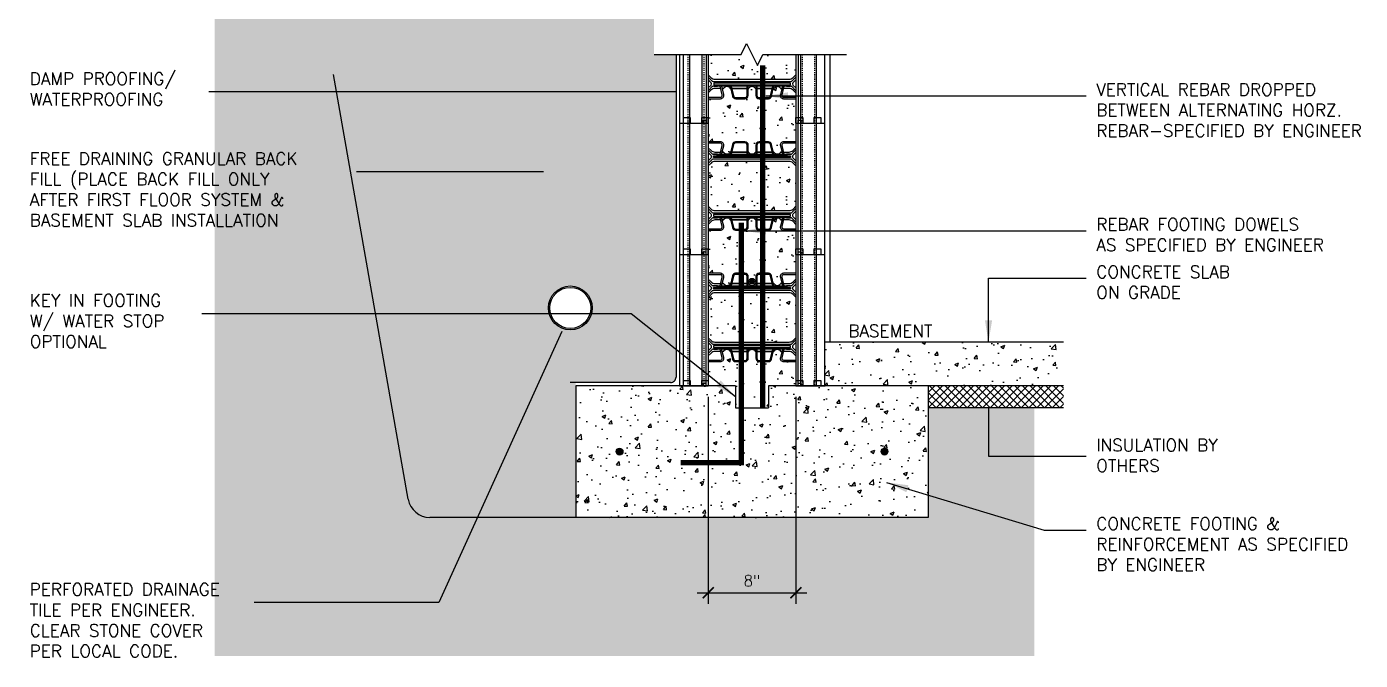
# Model space of a CAD drawing. Header units: inches. Extents: x -206 to -79, y -112 to 60.
# Drawn here: x -201.5 to -79.7, y -112.4 to -54.5 of the extents above; entities that cross this region are included whole.
import ezdxf

# ---------------------------------------------------------------- set-up
doc = ezdxf.new("R2010")
doc.units = ezdxf.units.IN
doc.header["$MEASUREMENT"] = 0
doc.linetypes.add('DASHED2', pattern=[0.375, 0.25, -0.125])
for name, color, linetype in [('LAYER 12', 12, 'Continuous'), ('LAYER 13', 13, 'Continuous'), ('LAYER 3', 3, 'Continuous'), ('LAYER 5', 5, 'Continuous'), ('LAYER 7', 7, 'Continuous'), ('LAYER 8', 8, 'Continuous'), ('LAYER 9', 9, 'Continuous')]:
    doc.layers.add(name, color=color, linetype=linetype)
doc.styles.add('NOTES', font='simplex.shx', dxfattribs={"height": 1})
doc.dimstyles.new('DIM-16', dxfattribs={"dimscale": 16, "dimtxt": 0.09375, "dimasz": 0.125, "dimexe": 0.1875, "dimexo": 0.0625, "dimgap": 0.0625, "dimtad": 0, "dimtih": 1, "dimtoh": 1, "dimdec": 4, "dimzin": 3, "dimdsep": 46, "dimlunit": 4, "dimtxsty": 'NOTES', "dimcen": 0.0625, "dimclrt": 4, "dimadec": 0, "dimazin": 0, "dimtfac": 1, "dimtdec": 4, "dimtofl": 0, "dimtmove": 0, "dimatfit": 3, "dimfxl": 1, "dimfrac": 2, "dimtolj": 1, "dimtzin": 0, "dimarcsym": 0})
doc.dimstyles.new('DIM-16$0', dxfattribs={"dimscale": 16, "dimtxt": 1, "dimasz": 0.0625, "dimexe": 0.0625, "dimexo": 0.0625, "dimgap": 0.03125, "dimtad": 1, "dimdec": 4, "dimzin": 3, "dimdsep": 46, "dimlunit": 4, "dimtxsty": 'NOTES', "dimblk1": 'ARCHTICK', "dimblk2": 'ARCHTICK', "dimsah": 1, "dimcen": 0.0625, "dimdle": 0.0625, "dimclrd": 256, "dimclre": 256, "dimclrt": 7, "dimadec": 0, "dimazin": 0, "dimtfac": 1, "dimtdec": 4, "dimtmove": 2, "dimatfit": 3, "dimldrblk": 'ARCHTICK', "dimfxl": 1, "dimfrac": 2, "dimtolj": 1, "dimtzin": 0, "dimarcsym": 0})

# ---------------------------------------------------------------- blocks, each defined once
blk = doc.blocks.new('_ArchTick')
at = {"color": 0, "linetype": 'ByBlock', "const_width": 0.15}
blk.add_lwpolyline([(-0.5, -0.5), (0.5, 0.5)], dxfattribs=at)
blk = doc.blocks.new('*D7')
at = {"layer": 'DEFPOINTS', "color": 0}
for p in [(-139.25, -87.34), (-131.25, -87.34), (-131.25, -106.22)]:
    blk.add_point(p, dxfattribs=at)
at = {"layer": 'LAYER 8', "lineweight": -2}
for p, q in [((-139.25, -88.34), (-139.25, -107.22)), ((-131.25, -88.34), (-131.25, -107.22)), ((-140.25, -106.22), (-130.25, -106.22))]:
    blk.add_line(p, q, dxfattribs=at)
at = {"layer": 'LAYER 8', "lineweight": -2, "rotation": 180}
blk.add_blockref('_ArchTick', (-139.25, -106.22), dxfattribs=at)
at = {"layer": 'LAYER 8', "lineweight": -2}
blk.add_blockref('_ArchTick', (-131.25, -106.22), dxfattribs=at)
at = {"layer": 'LAYER 8', "color": 7, "insert": (-135.25, -105.12), "char_height": 1, "attachment_point": 5, "style": 'NOTES'}
blk.add_mtext('\\A1;8"', dxfattribs=at)
blk = doc.blocks.new('A$C52D01540')
at = {"layer": 'LAYER 12'}
for p, q in [((0.35, 12.5), (0.97, 12.5)), ((0.35, 12.5), (0.97, 12.5)), ((0.35, 12.5), (0.35, 0)), ((0.92, 12.5), (0.92, 0)), ((0.97, 12.5), (0.97, 12)), ((0.97, 12.5), (0.97, 12)), ((2, 12.5), (2, 12)), ((2, 12.5), (2.62, 12.5)), ((2, 12.5), (2, 12)), ((2, 12.5), (2.62, 12.5)), ((2.05, 12.5), (2.05, 0)), ((2.17, 12.25), (2.17, 12)), ((2.17, 12.25), (2.42, 12.25)), ((2.42, 12.25), (2.42, 0)), ((2.62, 12), (2.62, 12.5)), ((10.62, 12.5), (11.25, 12.5)), ((10.62, 12.5), (11.25, 12.5)), ((10.62, 12), (10.62, 12.5)), ((10.82, 12.25), (10.82, 0)), ((10.82, 12.25), (11.07, 12.25)), ((11.07, 12.25), (11.07, 12)), ((11.25, 12.5), (11.25, 12)), ((11.25, 12.5), (11.25, 12)), ((12.27, 12.5), (12.27, 12)), ((12.27, 12.5), (12.9, 12.5)), ((12.27, 12.5), (12.27, 12)), ((12.27, 12.5), (12.9, 12.5)), ((12.9, 12.5), (12.9, 12)), ((12.9, 12.5), (12.9, 12)), ((11.04, 12), (11.04, 0)), ((12.48, 12), (12.48, 0)), ((0.35, 0.5), (0.97, 0.5)), ((0.35, 0.5), (0.97, 0.5)), ((0.97, 0.5), (0.97, 0)), ((0.97, 0.5), (0.97, 0)), ((2, 0.5), (2, 0)), ((2, 0.5), (2.62, 0.5)), ((2, 0.5), (2, 0)), ((2, 0.5), (2.62, 0.5)), ((2.17, 0.25), (2.17, 0)), ((2.17, 0.25), (2.42, 0.25)), ((10.62, 0.5), (11.25, 0.5)), ((10.62, 0.5), (11.25, 0.5)), ((10.82, 0.25), (11.07, 0.25)), ((11.07, 0.25), (11.07, 0)), ((11.25, 0.5), (11.25, 0)), ((11.25, 0.5), (11.25, 0)), ((12.27, 0.5), (12.27, 0)), ((12.27, 0.5), (12.9, 0.5)), ((12.27, 0.5), (12.27, 0)), ((12.27, 0.5), (12.9, 0.5)), ((12.9, 0.5), (12.9, 0)), ((12.9, 0.5), (12.9, 0))]:
    blk.add_line(p, q, dxfattribs=at)
at = {"layer": 'LAYER 12', "linetype": 'DASHED2', "ltscale": 0.15}
for p, q in [((0.76, 12.5), (0.76, 0)), ((2.21, 12.5), (2.21, 0)), ((11.2, 12), (11.2, 0)), ((12.32, 12), (12.32, 0))]:
    blk.add_line(p, q, dxfattribs=at)
at = {"layer": 'LAYER 12'}
for points in [[(3.85, 9.15), (4.04, 9.91, 0.485338), (3.75, 10.28), (2.62, 10.28)], [(3.47, 9.15), (3.37, 9.15), (3.12, 9.15), (3.72, 9.15), (3.91, 9.94, 0.485338), (3.75, 10.15), (2.62, 10.15)], [(2.62, 9.75), (2.88, 9.5, 0.198912), (3.23, 9.35), (3.77, 9.35)], [(6.28, 9.15), (6.28, 9.98, 0.414214), (5.98, 10.28), (5.13, 10.28, 0.346495), (4.84, 10.05), (4.63, 9.15)], [(6.18, 9.15), (6.18, 9.98, 0.414214), (5.98, 10.18), (5.13, 10.18, 0.346495), (4.94, 10.03), (4.73, 9.15)], [(8.62, 9.15), (8.41, 10.05, 0.346495), (8.12, 10.28), (7.27, 10.28, 0.414214), (6.97, 9.98), (6.97, 9.15)], [(8.52, 9.15), (8.31, 10.03, 0.346495), (8.12, 10.18), (7.27, 10.18, 0.414214), (7.07, 9.98), (7.07, 9.15)], [(10.62, 10.28), (9.5, 10.28, 0.485338), (9.21, 9.91), (9.4, 9.15)], [(10.62, 10.15), (9.5, 10.15, 0.485338), (9.34, 9.94), (9.53, 9.15), (10.13, 9.15), (9.88, 9.15), (9.78, 9.15)], [(9.48, 9.35), (10.02, 9.35, 0.198912), (10.37, 9.5), (10.62, 9.75)], [(2.62, 9.55), (3, 9.18, 0.198912), (3.07, 9.15), (6.62, 9.15, -0.279322), (6.34, 9.32, 0.279322), (6.29, 9.35)], [(2.62, 8.55), (2.89, 8.82, 0.414214), (2.89, 9.03), (2.62, 9.3)], [(10.62, 8.3), (10.25, 8.67, 0.198912), (10.18, 8.7), (6.62, 8.7), (3.07, 8.7, 0.198912), (3, 8.67), (2.62, 8.3)], [(4.66, 9.35, 0.279322), (4.61, 9.32, -0.605918), (4.04, 9.32, 0.279322), (4, 9.35), (3.9, 9.35), (4, 9.35)], [(6.96, 9.35, 0.279322), (6.91, 9.32, -0.279322), (6.62, 9.15), (10.18, 9.15, 0.198912), (10.25, 9.18), (10.62, 9.55)], [(9.25, 9.35), (9.35, 9.35), (9.25, 9.35, 0.279322), (9.21, 9.32, -0.605918), (8.64, 9.32, 0.279322), (8.59, 9.35)], [(10.62, 9.3), (10.36, 9.03, 0.414214), (10.36, 8.82), (10.62, 8.55)], [(10.62, 8.1), (10.37, 8.35, 0.198912), (10.02, 8.5), (6.62, 8.5), (3.23, 8.5, 0.198912), (2.88, 8.35), (2.62, 8.1)], [(2.62, 4.4), (2.88, 4.15, 0.198912), (3.23, 4), (6.62, 4), (10.02, 4, 0.198912), (10.37, 4.15), (10.62, 4.4)], [(2.62, 4.2), (3, 3.83, 0.198912), (3.07, 3.8), (6.62, 3.8), (10.18, 3.8, 0.198912), (10.25, 3.83), (10.62, 4.2)], [(2.62, 3.2), (2.89, 3.47, 0.414214), (2.89, 3.68), (2.62, 3.95)], [(10.62, 3.95), (10.36, 3.68, 0.414214), (10.36, 3.47), (10.62, 3.2)], [(6.29, 3.15, 0.279322), (6.34, 3.18, -0.279322), (6.62, 3.35), (3.07, 3.35, 0.198912), (3, 3.32), (2.62, 2.95)], [(2.62, 2.35), (3.75, 2.35, 0.485338), (3.91, 2.56), (3.72, 3.35), (3.12, 3.35), (3.37, 3.35), (3.47, 3.35)], [(2.62, 2.22), (3.75, 2.22, 0.485338), (4.04, 2.59), (3.85, 3.35)], [(3.77, 3.15), (3.23, 3.15, 0.198912), (2.88, 3), (2.62, 2.75)], [(4, 3.15), (3.9, 3.15), (4, 3.15, 0.279322), (4.04, 3.18, -0.605918), (4.61, 3.18, 0.279322), (4.66, 3.15)], [(4.63, 3.35), (4.84, 2.45, 0.346495), (5.13, 2.22), (5.98, 2.22, 0.414214), (6.28, 2.52), (6.28, 3.35)], [(4.73, 3.35), (4.94, 2.47, 0.346495), (5.13, 2.32), (5.98, 2.32, 0.414214), (6.18, 2.52), (6.18, 3.35)], [(10.62, 2.95), (10.25, 3.32, 0.198912), (10.18, 3.35), (6.62, 3.35, -0.279322), (6.91, 3.18, 0.279322), (6.96, 3.15)], [(6.97, 3.35), (6.97, 2.52, 0.414214), (7.27, 2.22), (8.12, 2.22, 0.346495), (8.41, 2.45), (8.62, 3.35)], [(7.07, 3.35), (7.07, 2.52, 0.414214), (7.27, 2.32), (8.12, 2.32, 0.346495), (8.31, 2.47), (8.52, 3.35)], [(8.59, 3.15, 0.279322), (8.64, 3.18, -0.605918), (9.21, 3.18, 0.279322), (9.25, 3.15), (9.35, 3.15), (9.25, 3.15)], [(9.4, 3.35), (9.21, 2.59, 0.485338), (9.5, 2.22), (10.62, 2.22)], [(9.78, 3.35), (9.88, 3.35), (10.13, 3.35), (9.53, 3.35), (9.34, 2.56, 0.485338), (9.5, 2.35), (10.62, 2.35)], [(10.62, 2.75), (10.37, 3, 0.198912), (10.02, 3.15), (9.48, 3.15)]]:
    blk.add_lwpolyline(points, format="xyb", dxfattribs=at)
for points in [[(6.62, 9), (10.13, 9), (10.13, 8.85), (6.62, 8.85), (3.12, 8.85), (3.12, 9)], [(4.67, 9.35), (4.66, 9.35)], [(6.18, 9.35), (4.78, 9.35)], [(6.28, 9.35), (6.29, 9.35)], [(6.97, 9.35), (6.96, 9.35)], [(7.07, 9.35), (8.47, 9.35)], [(8.58, 9.35), (8.59, 9.35)], [(6.62, 3.5), (10.13, 3.5), (10.13, 3.65), (6.62, 3.65), (3.12, 3.65), (3.12, 3.5)], [(4.67, 3.15), (4.66, 3.15)], [(6.18, 3.15), (4.78, 3.15)], [(6.28, 3.15), (6.29, 3.15)], [(6.97, 3.15), (6.96, 3.15)], [(7.07, 3.15), (8.47, 3.15)], [(8.58, 3.15), (8.59, 3.15)]]:
    blk.add_lwpolyline(points, close=True, dxfattribs=at)
for points in [[(6.62, 9.1), (3.47, 9.1), (3.38, 9.08, 0.780776), (3.38, 9.07), (3.47, 9.05), (6.62, 9.05), (9.78, 9.05), (9.87, 9.07, 0.780776), (9.87, 9.08), (9.78, 9.1)], [(6.62, 3.4), (9.78, 3.4), (9.87, 3.42, 0.780776), (9.87, 3.43), (9.78, 3.45), (6.62, 3.45), (3.47, 3.45), (3.38, 3.43, 0.780776), (3.38, 3.42), (3.47, 3.4)]]:
    blk.add_lwpolyline(points, format="xyb", close=True, dxfattribs=at)
at = {"layer": 'LAYER 5'}
for p, q in [((0, 12), (0, 0)), ((0, 12), (2.62, 12)), ((2.62, 12), (2.62, 0)), ((10.62, 12), (10.62, 0)), ((10.62, 12), (13.25, 12)), ((13.25, 12), (13.25, 0)), ((0, 0), (2.62, 0)), ((10.62, 0), (13.25, 0))]:
    blk.add_line(p, q, dxfattribs=at)

msp = doc.modelspace()

# ---------------------------------------------------------------- hatches: boundary and pattern name
at = {"layer": 'LAYER 12'}
h = msp.add_hatch(dxfattribs=at)
h.set_pattern_fill('EARTH,_O', color=256, scale=8, angle=45)
h.set_pattern_definition([(45, (-201.4805, -112.3844), (2e-16, 2.828427), [2, -2]), (45, (-202.0108, -111.854), (2e-16, 2.828427), [2, -2]), (45, (-202.5412, -111.3237), (2e-16, 2.828427), [2, -2]), (135, (-202.5412, -110.9702), (-2.828427, 4e-16), [2, -2]), (135, (-202.0108, -110.4398), (-2.828427, 4e-16), [2, -2]), (135, (-201.4805, -109.9095), (-2.828427, 4e-16), [2, -2])])
h.paths.add_polyline_path([(-142.19177, -35.35572), (-184.32043, -37.98876), (-184.32043, -111.98277), (-109.48199, -111.98277), (-109.48199, -89.33625), (-119.16058, -89.33624), (-119.16058, -99.33626), (-151.34802, -99.33622), (-164.66982, -99.33622, -0.363970234), (-166.63943, -97.68352), (-173.47938, -58.89227), (-142.19177, -58.89227), (-142.19177, -57.08621), (-144.19177, -57.08621), (-144.19177, -53.08621), (-142.19177, -53.08621)])
h.paths.add_polyline_path([(-136.17096, -104.27757), (-134.33763, -104.27757), (-134.33763, -105.96805), (-136.17096, -105.96805)], flags=24)
h.paths.add_polyline_path([(-201.4805, -65.73889), (-172.793, -65.73889), (-172.793, -73.26568), (-201.4805, -73.26568)], flags=9)
h.paths.add_polyline_path([(-201.4805, -105.07187), (-181.043, -105.07187), (-181.043, -112.38437), (-201.4805, -112.38437)], flags=9)
h.paths.add_polyline_path([(-201.4805, -47.04784), (-177.88229, -47.04784), (-177.88229, -52.48534), (-201.4805, -52.48534)], flags=9)
h = msp.add_hatch(dxfattribs=at)
h.set_pattern_fill('NET', color=256, scale=4, angle=45, style=0)
h.set_pattern_definition([(45, (-119.1606, -89.33625), (-0.353553, 0.353553), []), (135, (-119.1606, -89.33625), (-0.353553, -0.353553), [])])
h.paths.add_polyline_path([(-106.81677, -87.33625), (-119.16058, -87.33624), (-119.16058, -89.33624), (-106.81677, -89.33625)])
at = {"layer": 'LAYER 13'}
h = msp.add_hatch(dxfattribs=at)
h.set_pattern_fill('AR-CONC', color=256, scale=0.5, style=0)
h.set_pattern_definition([(50, (-139.2543, -66.1862), (3.5863, -0.31376), [0.375, -4.125]), (355, (-139.2543, -66.1862), (-0.6938, 3.761), [0.3, -3.3]), (100.45, (-138.9554, -66.2124), (2.8925, 3.4472), [0.3187, -3.5057]), (46.184, (-139.2543, -65.1862), (5.3362, -0.8276), [0.5625, -6.1875]), (96.636, (-138.8096, -65.255), (4.6733, 4.8706), [0.478, -5.2586]), (351.184, (-139.2543, -65.186), (4.6733, 4.8706), [0.45, -4.95]), (21, (-138.7543, -65.4362), (2.9845, -2.0131), [0.375, -4.125]), (326, (-138.7543, -65.4362), (1.2166, 3.6258), [0.3, -3.3]), (71.45, (-138.5056, -65.604), (4.2011, 1.6127), [0.3187, -3.5057]), (37.5, (-139.2543, -66.1862), (0.0608, 1.66447), [0, -3.26, 0, -3.35, 0, -3.3125]), (7.5, (-139.2543, -66.1862), (1.31535, 1.97206), [0, -1.91, 0, -3.185, 0, -1.2625]), (327.5, (-140.3693, -66.1862), (2.66911, -0.11277), [0, -1.25, 0, -3.9, 0, -5.175]), (317.5, (-140.8693, -66.1862), (2.91593, 0.50052), [0, -1.625, 0, -2.59, 0, -3.675])])
h.paths.add_polyline_path([(-131.2543, -57.08621), (-134.2543, -57.08621), (-134.7543, -58.08621), (-135.7543, -56.08621), (-136.2543, -57.08621), (-139.2543, -57.08621), (-139.2543, -58.93686), (-139.00138, -59.18979, 0.198912367), (-138.64782, -59.33623), (-135.2543, -59.33623), (-131.86077, -59.33623, 0.198912367), (-131.50722, -59.18979), (-131.2543, -58.93686)])
h.paths.add_polyline_path([(-135.20042, -59.99077, 0.042130487), (-135.25446, -59.98623, 0.279186929), (-135.54005, -60.15938, -0.279322069), (-135.58437, -60.18623), (-135.60254, -60.18623), (-135.60254, -60.81623, -0.414213562), (-135.90254, -61.11623), (-136.74491, -61.11623, -0.346494969), (-137.03655, -60.88655), (-137.20541, -60.18623), (-137.22358, -60.18623, -0.279322065), (-137.2679, -60.15938, 0.605918376), (-137.83941, -60.15938, -0.279322065), (-137.88373, -60.18623), (-137.9769, -60.18623), (-137.84195, -60.74591, -0.485337893), (-138.1336, -61.11623), (-139.2543, -61.11623), (-139.2543, -63.33623), (-139.2543, -65.05623), (-138.1336, -65.05623, -0.485337893), (-137.84195, -65.42655), (-137.9769, -65.98623), (-137.88373, -65.98623, -0.279322065), (-137.83941, -66.01309, 0.605918376), (-137.2679, -66.01309, -0.27932207), (-137.22358, -65.98623), (-137.20541, -65.98623), (-137.03655, -65.28591, -0.346494969), (-136.74491, -65.05623), (-135.90254, -65.05623, -0.414213562), (-135.60254, -65.35623), (-135.60254, -65.98623), (-135.58437, -65.98623, -0.279322065), (-135.54005, -66.01309, 0.279463643), (-135.25413, -66.18623, 0.041873348), (-135.20042, -66.1817)])
h.paths.add_polyline_path([(-131.2543, -61.11623), (-132.375, -61.11623, -0.485337893), (-132.66664, -60.74591), (-132.53169, -60.18623), (-132.62486, -60.18623, -0.279322065), (-132.66918, -60.15938, 0.605918376), (-133.2407, -60.15938, -0.27932207), (-133.28502, -60.18623), (-133.30318, -60.18623), (-133.47204, -60.88655, -0.346494969), (-133.76369, -61.11623), (-134.60605, -61.11623, -0.414213562), (-134.90605, -60.81623), (-134.90605, -60.18623), (-134.92422, -60.18623, -0.279322065), (-134.96854, -60.15938, 0.234565032), (-135.20042, -59.99077), (-135.20042, -66.1817, 0.234565031), (-134.96854, -66.01309, -0.279322069), (-134.92422, -65.98623), (-134.90605, -65.98623), (-134.90605, -65.35623, -0.414213562), (-134.60605, -65.05623), (-133.76369, -65.05623, -0.346494969), (-133.47204, -65.28591), (-133.30318, -65.98623), (-133.28502, -65.98623, -0.279322065), (-133.2407, -66.01309, 0.605918376), (-132.66918, -66.01309, -0.279322065), (-132.62486, -65.98623), (-132.53169, -65.98623), (-132.66664, -65.42655, -0.485337893), (-132.375, -65.05623), (-131.2543, -65.05623), (-131.2543, -63.33623)])
h = msp.add_hatch(dxfattribs=at)
h.set_pattern_fill('AR-CONC', color=256, scale=0.5, style=0)
h.set_pattern_definition([(50, (-139.2543, -78.1862), (3.5863, -0.31376), [0.375, -4.125]), (355, (-139.2543, -78.1862), (-0.6938, 3.761), [0.3, -3.3]), (100.45, (-138.9554, -78.2124), (2.89255, 3.4472), [0.3187, -3.5057]), (46.184, (-139.2543, -77.1862), (5.3362, -0.8276), [0.5625, -6.1875]), (96.636, (-138.8096, -77.255), (4.6733, 4.8706), [0.478, -5.2586]), (351.184, (-139.2543, -77.186), (4.6733, 4.8706), [0.45, -4.95]), (21, (-138.7543, -77.4362), (2.98454, -2.0131), [0.375, -4.125]), (326, (-138.7543, -77.4362), (1.2166, 3.6258), [0.3, -3.3]), (71.45, (-138.5056, -77.604), (4.2011, 1.61265), [0.3187, -3.5057]), (37.5, (-139.2543, -78.1862), (0.0608, 1.66447), [0, -3.26, 0, -3.35, 0, -3.3125]), (7.5, (-139.2543, -78.1862), (1.31535, 1.97206), [0, -1.91, 0, -3.185, 0, -1.2625]), (327.5, (-140.3693, -78.1862), (2.66911, -0.11277), [0, -1.25, 0, -3.9, 0, -5.175]), (317.5, (-140.8693, -78.1862), (2.91593, 0.50052), [0, -1.625, 0, -2.59, 0, -3.675])])
h.paths.add_polyline_path([(-135.20042, -66.83623), (-135.2543, -66.83623), (-138.64782, -66.83623, 0.198912367), (-139.00138, -66.98268), (-139.2543, -67.2356), (-139.2543, -70.93686), (-139.00138, -71.18979, 0.198912367), (-138.64782, -71.33623), (-135.2543, -71.33623), (-135.20042, -71.33623)])
h.paths.add_polyline_path([(-131.2543, -67.2356), (-131.50722, -66.98268, 0.198912367), (-131.86077, -66.83623), (-135.20042, -66.83623), (-135.20042, -71.33623), (-131.86077, -71.33623, 0.198912367), (-131.50722, -71.18979), (-131.2543, -70.93686)])
h.paths.add_polyline_path([(-131.2543, -73.11623), (-132.375, -73.11623, -0.485337893), (-132.66664, -72.74591), (-132.53169, -72.18623), (-132.62486, -72.18623, -0.279322065), (-132.66918, -72.15938, 0.605918376), (-133.2407, -72.15938, -0.27932207), (-133.28502, -72.18623), (-133.30318, -72.18623), (-133.47204, -72.88655, -0.346494969), (-133.76369, -73.11623), (-134.60605, -73.11623, -0.414213562), (-134.90605, -72.81623), (-134.90605, -72.18623), (-134.92422, -72.18623, -0.279322065), (-134.96854, -72.15938, 0.234565032), (-135.20042, -71.99077), (-135.20042, -78.1817, 0.234565031), (-134.96854, -78.01309, -0.279322069), (-134.92422, -77.98623), (-134.90605, -77.98623), (-134.90605, -77.35623, -0.414213562), (-134.60605, -77.05623), (-133.76369, -77.05623, -0.346494969), (-133.47204, -77.28591), (-133.30318, -77.98623), (-133.28502, -77.98623, -0.279322065), (-133.2407, -78.01309, 0.605918376), (-132.66918, -78.01309, -0.279322065), (-132.62486, -77.98623), (-132.53169, -77.98623), (-132.66664, -77.42655, -0.485337893), (-132.375, -77.05623), (-131.2543, -77.05623), (-131.2543, -75.33623)])
h.paths.add_polyline_path([(-135.20042, -71.99077, 0.042136452), (-135.25447, -71.98623, 0.279180511), (-135.54005, -72.15938, -0.279322069), (-135.58437, -72.18623), (-135.60254, -72.18623), (-135.60254, -72.81623, -0.414213562), (-135.90254, -73.11623), (-136.22925, -73.11623), (-136.22925, -77.05623), (-135.90254, -77.05623, -0.414213562), (-135.60254, -77.35623), (-135.60254, -77.98623), (-135.58437, -77.98623, -0.279322065), (-135.54005, -78.01309, 0.279463643), (-135.25413, -78.18623, 0.041873348), (-135.20042, -78.1817)])
h.paths.add_polyline_path([(-136.22925, -73.11623), (-136.74491, -73.11623, -0.346494969), (-137.03655, -72.88655), (-137.20541, -72.18623), (-137.22358, -72.18623, -0.279322065), (-137.2679, -72.15938, 0.605918376), (-137.83941, -72.15938, -0.279322065), (-137.88373, -72.18623), (-137.9769, -72.18623), (-137.84195, -72.74591, -0.485337893), (-138.1336, -73.11623), (-139.2543, -73.11623), (-139.2543, -75.33623), (-139.2543, -77.05623), (-138.1336, -77.05623, -0.485337893), (-137.84195, -77.42655), (-137.9769, -77.98623), (-137.88373, -77.98623, -0.279322065), (-137.83941, -78.01309, 0.605918376), (-137.2679, -78.01309, -0.27932207), (-137.22358, -77.98623), (-137.20541, -77.98623), (-137.03655, -77.28591, -0.346494969), (-136.74491, -77.05623), (-136.22925, -77.05623)])
h = msp.add_hatch(dxfattribs=at)
h.set_pattern_fill('AR-CONC', color=256, scale=0.5, style=0)
h.set_pattern_definition([(50, (-139.2543, -89.3362), (3.5863, -0.31376), [0.375, -4.125]), (355, (-139.2543, -89.3362), (-0.6938, 3.761), [0.3, -3.3]), (100.45, (-138.9554, -89.3624), (2.89255, 3.4472), [0.3187, -3.5057]), (46.184, (-139.2543, -88.3362), (5.3362, -0.8276), [0.5625, -6.1875]), (96.636, (-138.8096, -88.405), (4.6733, 4.8706), [0.478, -5.2586]), (351.184, (-139.2543, -88.336), (4.6733, 4.8706), [0.45, -4.95]), (21, (-138.7543, -88.5862), (2.9845, -2.0131), [0.375, -4.125]), (326, (-138.7543, -88.5862), (1.2166, 3.6258), [0.3, -3.3]), (71.45, (-138.5056, -88.754), (4.2011, 1.6127), [0.3187, -3.5057]), (37.5, (-139.2543, -89.3362), (0.0608, 1.66447), [0, -3.26, 0, -3.35, 0, -3.3125]), (7.5, (-139.2543, -89.3362), (1.31535, 1.97206), [0, -1.91, 0, -3.185, 0, -1.2625]), (327.5, (-140.3693, -89.3362), (2.66911, -0.11277), [0, -1.25, 0, -3.9, 0, -5.175]), (317.5, (-140.8693, -89.3362), (2.91593, 0.50052), [0, -1.625, 0, -2.59, 0, -3.675])])
h.paths.add_polyline_path([(-131.2543, -79.2356), (-131.50722, -78.98268, 0.198912367), (-131.86077, -78.83623), (-135.20042, -78.83623), (-135.20042, -83.33623), (-131.86077, -83.33623, 0.198912367), (-131.50722, -83.18979), (-131.2543, -82.93686)])
h.paths.add_polyline_path([(-135.20042, -78.83623), (-135.2543, -78.83623), (-136.22925, -78.83623), (-136.22925, -83.33623), (-135.2543, -83.33623), (-135.20042, -83.33623)])
h.paths.add_polyline_path([(-136.22925, -78.83623), (-138.64782, -78.83623, 0.198912367), (-139.00138, -78.98268), (-139.2543, -79.2356), (-139.2543, -82.93686), (-139.00138, -83.18979, 0.198912367), (-138.64782, -83.33623), (-136.22925, -83.33623)])
h.paths.add_polyline_path([(-136.22925, -85.11623), (-136.74491, -85.11623, -0.346494969), (-137.03655, -84.88655), (-137.20541, -84.18623), (-137.22358, -84.18623, -0.279322065), (-137.2679, -84.15938, 0.605918376), (-137.83941, -84.15938, -0.279322065), (-137.88373, -84.18623), (-137.9769, -84.18623), (-137.84195, -84.74591, -0.485337893), (-138.1336, -85.11623), (-139.2543, -85.11623), (-139.2543, -87.33623), (-136.7543, -87.33623), (-136.7543, -89.33624), (-136.22925, -89.33624)])
h.paths.add_polyline_path([(-135.20042, -83.99077, 0.04213643), (-135.25447, -83.98623, 0.279180535), (-135.54005, -84.15938, -0.279322069), (-135.58437, -84.18623), (-135.60254, -84.18623), (-135.60254, -84.81623, -0.414213562), (-135.90254, -85.11623), (-136.22925, -85.11623), (-136.22925, -89.33624), (-135.20042, -89.33624)])
h.paths.add_polyline_path([(-131.2543, -85.11623), (-132.375, -85.11623, -0.485337893), (-132.66664, -84.74591), (-132.53169, -84.18623), (-132.62486, -84.18623, -0.279322065), (-132.66918, -84.15938, 0.605918376), (-133.2407, -84.15938, -0.27932207), (-133.28502, -84.18623), (-133.30318, -84.18623), (-133.47204, -84.88655, -0.346494969), (-133.76369, -85.11623), (-134.60605, -85.11623, -0.414213562), (-134.90605, -84.81623), (-134.90605, -84.18623), (-134.92422, -84.18623, -0.279322065), (-134.96854, -84.15938, 0.234565032), (-135.20042, -83.99077), (-135.20042, -89.33624), (-133.7543, -89.33624), (-133.7543, -87.33623), (-131.2543, -87.33623)])
h = msp.add_hatch(dxfattribs=at)
h.set_pattern_fill('AR-CONC', color=256, scale=0.5, style=0)
h.set_pattern_definition([(50, (-128.6293, -87.3362), (3.5863, -0.31376), [0.375, -4.125]), (355, (-128.6293, -87.3362), (-0.69376, 3.76096), [0.3, -3.3]), (100.451, (-128.3304, -87.3624), (2.89255, 3.4472), [0.3187, -3.5057]), (46.184, (-128.6293, -86.3362), (5.3362, -0.8276), [0.5625, -6.1875]), (96.636, (-128.1846, -86.405), (4.6733, 4.8706), [0.478, -5.2586]), (351.184, (-128.6293, -86.336), (4.6733, 4.8706), [0.45, -4.95]), (21, (-128.1293, -86.5862), (2.98454, -2.0131), [0.375, -4.125]), (326, (-128.1293, -86.5862), (1.2166, 3.62575), [0.3, -3.3]), (71.451, (-127.8806, -86.754), (4.2011, 1.61265), [0.3187, -3.5057]), (37.5, (-128.6293, -87.3362), (0.0608, 1.66447), [0, -3.26, 0, -3.35, 0, -3.3125]), (7.5, (-128.6293, -87.3362), (1.31535, 1.97206), [0, -1.91, 0, -3.185, 0, -1.2625]), (327.5, (-129.7443, -87.3362), (2.66911, -0.112774), [0, -1.25, 0, -3.9, 0, -5.175]), (317.5, (-130.2443, -87.3362), (2.91593, 0.50052), [0, -1.625, 0, -2.59, 0, -3.675])])
h.paths.add_polyline_path([(-106.81677, -83.33625), (-128.6293, -83.33623), (-128.6293, -87.33623), (-106.81677, -87.33625)])
h = msp.add_hatch(dxfattribs=at)
h.set_pattern_fill('AR-CONC', color=256, scale=0.5, style=0)
h.set_pattern_definition([(50, (-151.348, -227.4233), (3.5863, -0.31376), [0.375, -4.125]), (355, (-151.348, -227.4233), (-0.69376, 3.76096), [0.3, -3.3]), (100.4514, (-151.049, -227.4495), (2.89255, 3.4472), [0.3187, -3.50571]), (46.1842, (-151.348, -226.4233), (5.3362, -0.8276), [0.5625, -6.1875]), (96.6356, (-150.9033, -226.4923), (4.67331, 4.87059), [0.47805, -5.25856]), (351.184, (-151.348, -226.4233), (4.6733, 4.8706), [0.45, -4.95]), (21, (-150.848, -226.6733), (2.984535, -2.013094), [0.375, -4.125]), (326, (-150.848, -226.6733), (1.21658, 3.62575), [0.3, -3.3]), (71.4514, (-150.5993, -226.841), (4.20111, 1.61265), [0.3187, -3.50571]), (37.5, (-151.348, -227.4233), (0.060799, 1.664469), [0, -3.26, 0, -3.35, 0, -3.3125]), (7.5, (-151.348, -227.4233), (1.315348, 1.972059), [0, -1.91, 0, -3.185, 0, -1.2625]), (327.5, (-152.463, -227.4233), (2.669112, -0.112774), [0, -1.25, 0, -3.9, 0, -5.175]), (317.5, (-152.963, -227.4233), (2.91593, 0.500525), [0, -1.625, 0, -2.59, 0, -3.675])])
h.paths.add_polyline_path([(-119.16058, -87.33624), (-133.7543, -87.33623), (-133.7543, -89.33624), (-136.7543, -89.33624), (-136.7543, -87.33623), (-151.34802, -87.33622), (-151.34802, -99.33622), (-119.16058, -99.33626)])
at = {"layer": 'LAYER 8'}
msp.add_hatch(color=256, dxfattribs=at).paths.add_polyline_path([(-135.0043, -77.77123, 1), (-135.5043, -77.77123, 1)])
h = msp.add_hatch(color=256, dxfattribs=at)
h.dxf.hatch_style = 1
h.paths.add_polyline_path([(-147.66052, -93.33622, 1), (-147.03552, -93.33622, 1)])
h = msp.add_hatch(color=256, dxfattribs=at)
h.dxf.hatch_style = 1
h.paths.add_polyline_path([(-123.47308, -93.33622, 1), (-122.84808, -93.33622, 1)])
at = {"layer": 'LAYER 9'}
h = msp.add_hatch(dxfattribs=at)
h.set_pattern_fill('GRAVEL,_O', color=256, scale=3)
h.set_pattern_definition([(228.0128, (-171.31938, -96.33622), (-23.9999947, -27.000004), [0.40361, -39.95726]), (184.9697, (-171.58938, -96.63622), (36.00000315, 2.99997392), [0.692604, -68.567775]), (132.5104, (-172.27938, -96.69622), (29.99997216, -33.000026), [0.48836, -48.3481]), (267.2737, (-173.44938, -97.44622), (2.99998805, 60.0000009), [0.630714, -62.440674]), (292.8337, (-173.47938, -98.07622), (-15.0000297, 35.99998924), [0.618465, -61.22812]), (357.2737, (-173.23938, -98.64622), (-60.0000009, 2.99998805), [0.630714, -62.440674]), (37.6942, (-172.60938, -98.67622), (-39.00002204, -29.99997122), [0.83409, -82.57455]), (72.2553, (-171.94938, -98.16622), (21.0000323, 65.9999887), [0.787464, -77.95896]), (121.4296, (-171.70938, -97.41622), (-24.0000247, 38.9999851), [0.63285, -62.65222]), (175.2364, (-172.03938, -96.87622), (33.0000028, -2.9999746), [0.7225, -35.40229]), (222.3974, (-172.75938, -96.81622), (-36.00002205, -32.99997625), [0.934344, -92.500125]), (138.8141, (-170.47938, -97.47622), (-21.0000088, 17.999992), [0.3189, -31.57153]), (171.4692, (-170.71938, -97.26622), (38.99999485, -6.00002373), [0.60671, -60.06453]), (225, (-171.3194, -97.1762), (-3e-16, -3), [0.42426, -3.81838]), (203.1986, (-171.52938, -96.81622), (14.9999992, 6.000004), [0.22847, -22.61885]), (291.8014, (-171.7394, -96.9062), (-3, 9.000001), [0.32311, -15.83239]), (30.9638, (-171.6194, -97.2062), (8.999994, 6.0000075), [0.52479, -16.96807]), (161.565, (-171.1694, -96.9362), (6.000001, -2.999995), [0.37947, -9.10736]), (16.3895, (-173.47938, -96.90622), (30.0000066, 8.99997813), [0.5316, -52.628535]), (70.3462, (-172.96938, -96.75622), (-11.99998574, -33.0000064), [0.44598, -44.15222]), (293.1986, (-171.16938, -96.33622), (-6.000004, 14.9999992), [0.45695, -22.39037]), (343.6105, (-170.98938, -96.75622), (-30.0000066, 8.9999781), [0.5316, -52.628535]), (339.444, (-173.47938, -98.76622), (-15.0000055, 5.999988), [0.51264, -25.11937]), (294.7751, (-172.99938, -98.94622), (-14.9999766, 33.0000103), [0.42953, -42.52393]), (66.8014, (-171.13938, -99.33622), (6.000004, 14.9999992), [0.45695, -22.39037]), (17.354, (-170.95938, -98.91622), (-39.00000606, -11.9999835), [0.50289, -49.78627]), (69.444, (-172.60938, -99.33622), (-5.999988, -15.0000055), [0.25632, -25.37569]), (101.3099, (-171.3194, -99.3362), (-2.999993, 12.000002), [0.15297, -15.14409]), (165.9638, (-171.3494, -99.1862), (9.000002, -2.999994), [0.61847, -11.75085]), (186.009, (-171.94938, -99.03622), (29.99999925, 2.99999795), [0.57315, -56.74177]), (303.6901, (-171.6194, -97.4762), (-3.000004, 5.999999), [0.43267, -10.38399]), (353.1572, (-171.37938, -97.83622), (50.9999981, -6.000024), [0.75538, -74.78269]), (60.9454, (-170.62938, -97.92622), (-12, -21.0000012), [0.30887, -30.57802]), (90, (-170.4794, -97.6562), (-3, 3), [0.18, -2.82]), (120.2564, (-172.00938, -98.94622), (11.9999847, -21.0000074), [0.41677, -41.26056]), (48.0128, (-172.21938, -98.58622), (23.9999947, 27.000004), [0.80722, -39.55366]), (0, (-171.6794, -97.9862), (3, 3), [0.78, -2.22]), (325.3048, (-170.89938, -97.98622), (-29.9999828, 21.0000258), [0.47434, -46.95982]), (254.0546, (-170.50938, -98.25622), (-2.9999997, -12.0000004), [0.4368, -21.40352]), (207.646, (-170.62938, -98.67622), (-56.99998742, -30.00002314), [0.711195, -70.40842]), (175.4261, (-171.25938, -99.00622), (-39.00000167, 2.9999844), [0.7524, -74.48722])])
h.paths.add_polyline_path([(-142.19177, -58.89227), (-173.47938, -58.89227), (-166.63943, -97.68352, 0.363970234), (-164.66982, -99.33622), (-151.34802, -99.33622), (-151.34802, -87.33622), (-151.34802, -87.02372), (-142.69177, -87.02373, 0.414213734), (-142.19177, -86.52373)])
h.paths.add_polyline_path([(-149.84747, -80.21126, -1), (-153.84747, -80.21126, -1)], flags=16)
h.paths.add_polyline_path([(-149.97247, -80.21126, -1), (-153.72247, -80.21126, -1)], flags=0)

# ---------------------------------------------------------------- linework, layer by layer
at = {"layer": 'LAYER 12'}
for p, q in [((-141.5293, -57.08621), (-141.5293, -63.33623)), ((-140.9543, -57.08621), (-140.9543, -63.33623)), ((-139.8293, -57.08621), (-139.8293, -63.33623)), ((-139.4543, -57.08621), (-139.4543, -63.33623)), ((-131.0543, -57.08621), (-131.0543, -63.33623)), ((-130.8393, -57.08621), (-130.8393, -63.33623)), ((-129.3943, -57.08621), (-129.3943, -63.33623)), ((-166.63943, -97.68352), (-173.47938, -58.89227)), ((-141.5293, -62.83623), (-140.9043, -62.83623)), ((-141.5293, -62.83623), (-140.9043, -62.83623)), ((-140.9043, -62.83623), (-140.9043, -63.33623)), ((-140.9043, -62.83623), (-140.9043, -63.33623)), ((-139.8793, -62.83623), (-139.8793, -63.33623)), ((-139.8793, -62.83623), (-139.2543, -62.83623)), ((-139.8793, -62.83623), (-139.8793, -63.33623)), ((-139.8793, -62.83623), (-139.2543, -62.83623)), ((-139.7043, -63.08623), (-139.7043, -63.33623)), ((-139.7043, -63.08623), (-139.4543, -63.08623)), ((-131.2543, -62.83623), (-130.6293, -62.83623)), ((-131.2543, -62.83623), (-130.6293, -62.83623)), ((-131.0543, -63.08623), (-130.8043, -63.08623)), ((-130.8043, -63.08623), (-130.8043, -63.33623)), ((-130.6293, -62.83623), (-130.6293, -63.33623)), ((-130.6293, -62.83623), (-130.6293, -63.33623)), ((-129.6043, -62.83623), (-129.6043, -63.33623)), ((-129.6043, -62.83623), (-128.9793, -62.83623)), ((-129.6043, -62.83623), (-129.6043, -63.33623)), ((-129.6043, -62.83623), (-128.9793, -62.83623)), ((-128.9793, -62.83623), (-128.9793, -63.33623)), ((-128.9793, -62.83623), (-128.9793, -63.33623)), ((-151.34802, -99.33622), (-164.66982, -99.33622))]:
    msp.add_line(p, q, dxfattribs=at)
at = {"layer": 'LAYER 12', "linetype": 'DASHED2', "ltscale": 0.15}
for p, q in [((-141.1143, -57.08621), (-141.1143, -63.33623)), ((-139.6693, -57.08621), (-139.6693, -63.33623)), ((-130.6793, -57.08621), (-130.6793, -63.33623)), ((-129.5543, -57.08621), (-129.5543, -63.33623))]:
    msp.add_line(p, q, dxfattribs=at)
at = {"layer": 'LAYER 12'}
for points in [[(-139.2543, -58.93686), (-139.00138, -59.18979, 0.198912367), (-138.64782, -59.33623), (-135.2543, -59.33623), (-131.86077, -59.33623, 0.198912367), (-131.50722, -59.18979), (-131.2543, -58.93686)], [(-139.2543, -59.13686), (-138.88422, -59.50694, 0.198912367), (-138.81351, -59.53623), (-135.2543, -59.53623), (-131.69509, -59.53623, 0.198912367), (-131.62438, -59.50694), (-131.2543, -59.13686)], [(-139.2543, -60.1356), (-138.98599, -59.8673, 0.414213562), (-138.98599, -59.65517), (-139.2543, -59.38686)], [(-131.2543, -59.38686), (-131.5226, -59.65517, 0.414213562), (-131.5226, -59.8673), (-131.2543, -60.1356)], [(-135.58437, -60.18623, 0.279322065), (-135.54005, -60.15938, -0.279322065), (-135.2543, -59.98623), (-138.81351, -59.98623, 0.198912367), (-138.88422, -60.01552), (-139.2543, -60.3856)], [(-139.2543, -60.98623), (-138.1336, -60.98623, 0.485337893), (-137.96833, -60.77639), (-138.15885, -59.98623), (-138.75493, -59.98623), (-138.50493, -59.98623), (-138.40493, -59.98623)], [(-139.2543, -61.11623), (-138.1336, -61.11623, 0.485337893), (-137.84195, -60.74591), (-138.02513, -59.98623)], [(-138.11063, -60.18623), (-138.64782, -60.18623, 0.198912367), (-139.00138, -60.33268), (-139.2543, -60.5856)], [(-137.88373, -60.18623), (-137.9769, -60.18623), (-137.88373, -60.18623, 0.279322065), (-137.83941, -60.15938, -0.605918377), (-137.2679, -60.15938, 0.279322065), (-137.22358, -60.18623)], [(-137.25363, -59.98623), (-137.03655, -60.88655, 0.346494969), (-136.74491, -61.11623), (-135.90254, -61.11623, 0.414213562), (-135.60254, -60.81623), (-135.60254, -59.98623)], [(-137.15077, -59.98623), (-136.93934, -60.86311, 0.346494969), (-136.74491, -61.01623), (-135.90254, -61.01623, 0.414213562), (-135.70254, -60.81623), (-135.70254, -59.98623)], [(-131.2543, -60.3856), (-131.62438, -60.01552, 0.198912367), (-131.69509, -59.98623), (-135.2543, -59.98623, -0.279322065), (-134.96854, -60.15938, 0.279322065), (-134.92422, -60.18623)], [(-134.90605, -59.98623), (-134.90605, -60.81623, 0.414213562), (-134.60605, -61.11623), (-133.76369, -61.11623, 0.346494969), (-133.47204, -60.88655), (-133.25496, -59.98623)], [(-134.80605, -59.98623), (-134.80605, -60.81623, 0.414213562), (-134.60605, -61.01623), (-133.76369, -61.01623, 0.346494969), (-133.56926, -60.86311), (-133.35783, -59.98623)], [(-133.28502, -60.18623, 0.279322065), (-133.2407, -60.15938, -0.605918377), (-132.66918, -60.15938, 0.279322065), (-132.62486, -60.18623), (-132.53169, -60.18623), (-132.62486, -60.18623)], [(-132.48347, -59.98623), (-132.66664, -60.74591, 0.485337893), (-132.375, -61.11623), (-131.2543, -61.11623)], [(-132.10367, -59.98623), (-132.00367, -59.98623), (-131.75367, -59.98623), (-132.34974, -59.98623), (-132.54026, -60.77639, 0.485337893), (-132.375, -60.98623), (-131.2543, -60.98623)], [(-131.2543, -60.5856), (-131.50722, -60.33268, 0.198912367), (-131.86077, -60.18623), (-132.39797, -60.18623)]]:
    msp.add_lwpolyline(points, format="xyb", dxfattribs=at)
for points in [[(-135.2543, -59.83623), (-131.75367, -59.83623), (-131.75367, -59.68623), (-135.2543, -59.68623), (-138.75493, -59.68623), (-138.75493, -59.83623)], [(-137.20541, -60.18623), (-137.22358, -60.18623)], [(-135.70254, -60.18623), (-137.10254, -60.18623)], [(-135.60254, -60.18623), (-135.58437, -60.18623)], [(-134.90605, -60.18623), (-134.92422, -60.18623)], [(-134.80605, -60.18623), (-133.40605, -60.18623)], [(-133.30318, -60.18623), (-133.28502, -60.18623)]]:
    msp.add_lwpolyline(points, close=True, dxfattribs=at)
msp.add_lwpolyline([(-135.2543, -59.93623), (-132.10367, -59.93623), (-132.00594, -59.91414, 0.780776406), (-132.00594, -59.90832), (-132.10367, -59.88623), (-135.2543, -59.88623), (-138.40493, -59.88623), (-138.50266, -59.90832, 0.780776406), (-138.50266, -59.91414), (-138.40493, -59.93623)], format="xyb", close=True, dxfattribs=at)
msp.add_arc((-164.66982, -97.33622), 2, 190, 270, dxfattribs=at)
at = {"layer": 'LAYER 3', "flags": 128}
msp.add_lwpolyline([(-144.19177, -57.08621), (-136.2543, -57.08621), (-135.7543, -56.08621), (-134.7543, -58.08621), (-134.2543, -57.08621), (-126.6293, -57.08621)], dxfattribs=at)
at = {"layer": 'LAYER 5'}
for p, q in [((-141.8793, -57.08621), (-141.8793, -63.33623)), ((-139.2543, -57.08621), (-139.2543, -63.33623)), ((-131.2543, -57.08621), (-131.2543, -63.33623)), ((-128.6293, -57.08621), (-128.6293, -63.33623)), ((-141.8793, -63.33623), (-139.2543, -63.33623)), ((-131.2543, -63.33623), (-128.6293, -63.33623)), ((-106.81677, -83.33625), (-128.6293, -83.33623)), ((-151.34802, -87.33622), (-151.34802, -99.33622)), ((-136.7543, -87.33623), (-151.34802, -87.33622)), ((-136.7543, -87.33623), (-136.7543, -89.33624)), ((-106.81677, -87.33625), (-133.7543, -87.33623)), ((-133.7543, -87.33623), (-133.7543, -89.33624)), ((-119.16058, -87.33622), (-119.16058, -99.33626)), ((-136.7543, -89.33624), (-133.7543, -89.33624)), ((-106.81677, -89.33625), (-119.16058, -89.33624)), ((-119.16058, -99.33626), (-151.34802, -99.33622))]:
    msp.add_line(p, q, dxfattribs=at)
at = {"layer": 'LAYER 5', "const_width": 0.5, "flags": 128}
for points in [[(-134.27934, -58.08137), (-134.27934, -89.33624)], [(-141.7605, -94.33624), (-136.22925, -94.33624), (-136.22925, -72.42764)]]:
    msp.add_lwpolyline(points, dxfattribs=at)
at = {"layer": 'LAYER 7'}
for radius in [2, 1.875]:
    msp.add_circle((-151.84747, -80.21126), radius, dxfattribs=at)
at = {"layer": 'LAYER 8'}
for p, q in [((-142.19177, -57.08621), (-142.19177, -86.52373)), ((-128.1293, -83.33623), (-128.1293, -57.08621)), ((-142.69177, -87.02373), (-151.84802, -87.02372))]:
    msp.add_line(p, q, dxfattribs=at)
for centre, radius in [((-135.2543, -77.77123), 0.25), ((-147.34802, -93.33622), 0.3125), ((-123.16058, -93.33622), 0.3125)]:
    msp.add_circle(centre, radius, dxfattribs=at)
msp.add_arc((-142.69177, -86.52373), 0.5, 269.9999665, 0, dxfattribs=at)

# ---------------------------------------------------------------- block references
for p in [(-141.8793, -75.33623), (-141.8793, -87.33623)]:
    msp.add_blockref('A$C52D01540', p)

# ---------------------------------------------------------------- texts
at = {"layer": 'LAYER 7', "char_height": 1.125, "width": 28.9113797, "attachment_point": 1, "style": 'NOTES'}
for s, insert in [('\\A1;DAMP PROOFING/\\PWATERPROOFING', (-201.19925, -58.73674)), ('\\A1;VERTICAL REBAR DROPPED\\PBETWEEN ALTERNATING HORZ.\\PREBAR-SPECIFIED BY ENGINEER', (-103.82421, -59.72031)), ('\\A1;FREE DRAINING GRANULAR BACK FILL (PLACE BACK FILL ONLY AFTER FIRST FLOOR SYSTEM & BASEMENT SLAB INSTALLATION', (-201.19925, -66.02014)), ('\\A1;REBAR FOOTING DOWELS\\PAS SPECIFIED BY ENGINEER', (-103.82421, -72.02461)), ('\\A1;CONCRETE SLAB\\PON GRADE', (-103.82421, -76.36416)), ('\\A1;KEY IN FOOTING\\PW/ WATER STOP\\POPTIONAL', (-201.19925, -78.97362)), ('BASEMENT', (-126.45934, -81.74808)), ('\\A1;INSULATION BY\\POTHERS', (-103.82421, -92.17486)), ('\\A1;CONCRETE FOOTING &\\PREINFORCEMENT AS SPECIFIED\\PBY ENGINEER', (-103.82421, -99.34453)), ('\\A1;PERFORATED DRAINAGE\\PTILE PER ENGINEER.\\PCLEAR STONE COVER\\PPER LOCAL CODE.', (-201.19925, -105.35312))]:
    msp.add_mtext(s, dxfattribs=dict(at, insert=insert))

# ---------------------------------------------------------------- dimensions: what is measured, and where the dimension line sits
at = {"layer": 'LAYER 8'}
dim = msp.add_linear_dim(base=(-131.2543, -106.21805), p1=(-139.2543, -87.33625), p2=(-131.2543, -87.33625), dimstyle='DIM-16$0', dxfattribs=at)
dim.commit()
dim.dimension.update_dxf_attribs({"geometry": '*D7', "text_midpoint": (-135.2543, -105.12281)})

# ---------------------------------------------------------------- leaders
for points in [[(-142.19177, -60.50374), (-167.4688, -60.50374), (-184.84471, -60.50374)], [(-133.98079, -60.86444), (-108.57552, -60.86444), (-104.75109, -60.86444)], [(-154.28337, -67.78714), (-167.4688, -67.78714), (-171.36099, -67.78714)], [(-135.96535, -73.16874), (-108.57552, -73.16875), (-104.75109, -73.16875)], [(-113.66454, -83.33624), (-113.66454, -77.50829), (-104.75109, -77.5083)], [(-136.7543, -88.33624), (-146.29973, -80.74062), (-185.48145, -80.74062)], [(-152.61372, -82.36186), (-163.85144, -107.12012), (-180.7158, -107.12012)], [(-113.66454, -89.33624), (-113.66454, -93.73829), (-104.75109, -93.73829)], [(-122.98527, -96.14031), (-108.57552, -100.48867), (-104.75109, -100.48867)]]:
    msp.add_leader(points, dimstyle='DIM-16', dxfattribs=at)

doc.saveas('drawing.dxf')
